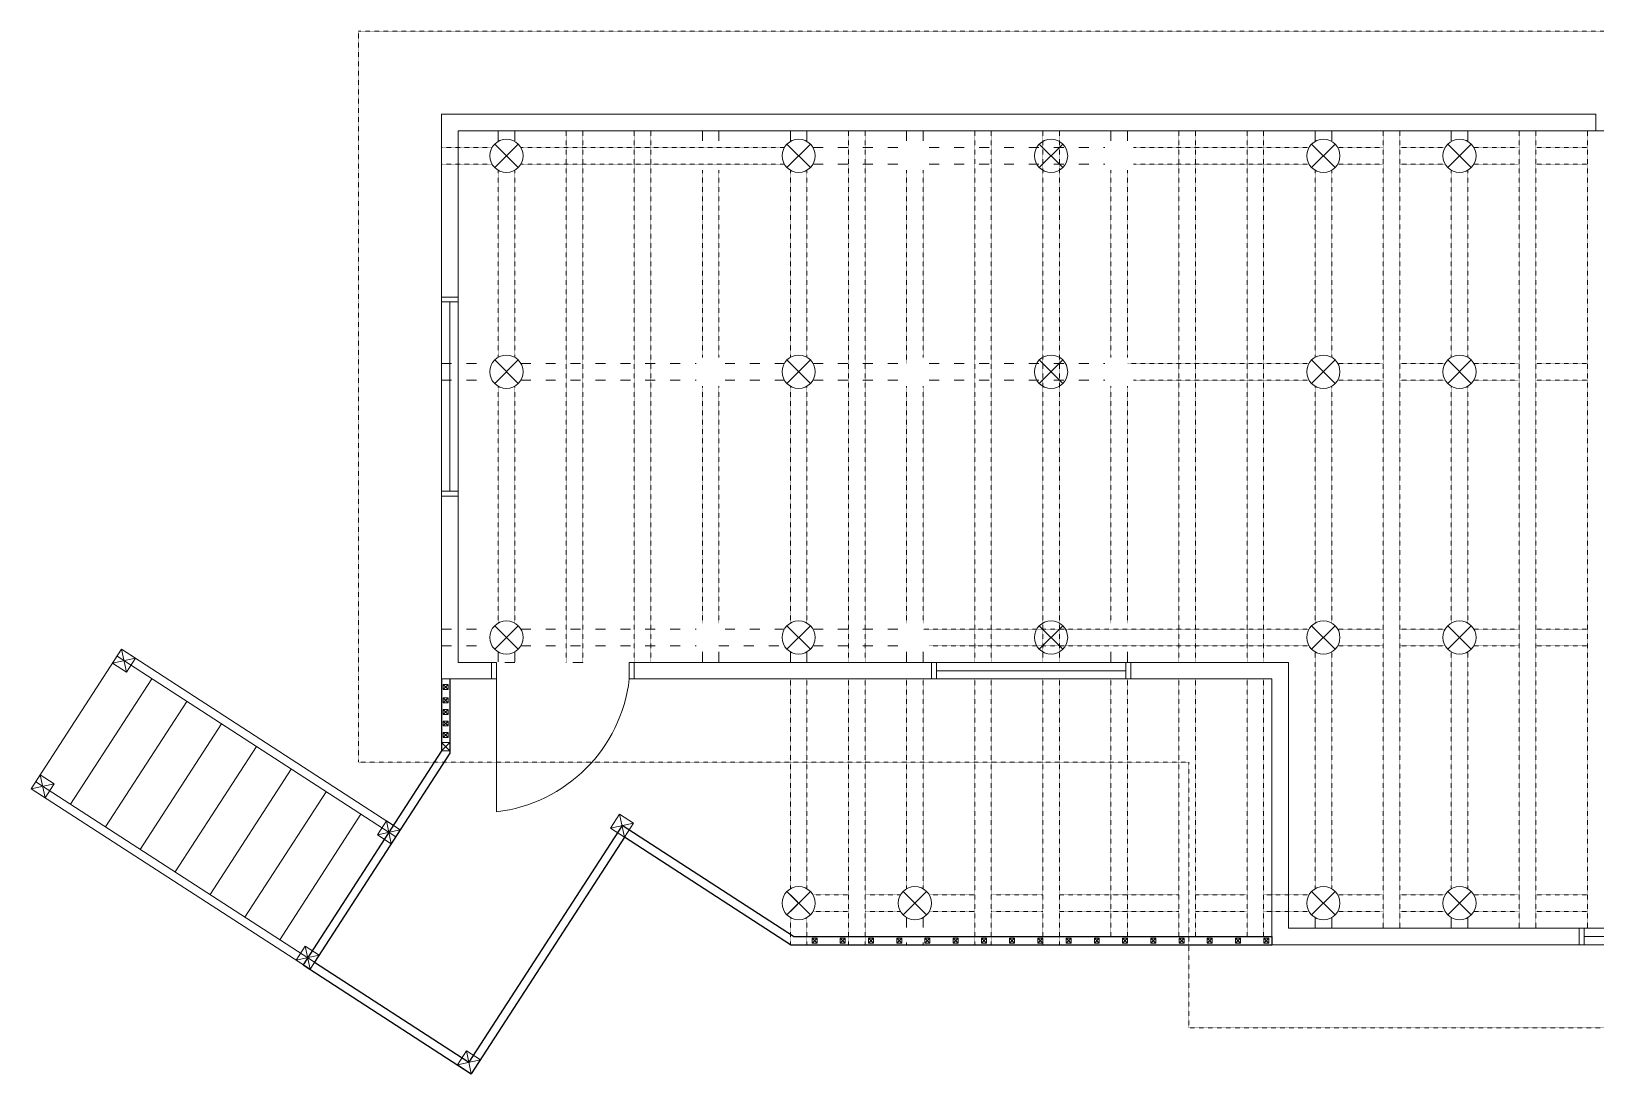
# Model space of a CAD drawing. Header units: millimetres. Extents: x -23978 to 678800, y -72710 to 21371.
# Drawn here: x 638348 to 647769, y 7020 to 13297 of the extents above; entities that cross this region are included whole.
import ezdxf

# ---------------------------------------------------------------- set-up
doc = ezdxf.new("R2010")
doc.units = ezdxf.units.MM
doc.header["$MEASUREMENT"] = 0
doc.linetypes.add('ACAD_ISO03W100', pattern=[30, 12, -18])
for name, color, linetype, lineweight in [('common', 4, 'Continuous', 5), ('frame', 1, 'Continuous', 13), ('Main', 6, 'Continuous', 13), ('window', 5, 'Continuous', 5)]:
    doc.layers.add(name, color=color, linetype=linetype, lineweight=lineweight)
doc.layers.add('deck', color=44, linetype='Continuous')

# ---------------------------------------------------------------- blocks, each defined once
blk = doc.blocks.new('*U132')
at = {"layer": 'frame', "linetype": 'ACAD_ISO03W100', "ltscale": 20}
for p, q in [((49.4, -15), (19.4, 15)), ((19.4, -15), (49.4, 15))]:
    blk.add_line(p, q, dxfattribs=at)
blk.add_lwpolyline([(49.4, 15), (19.4, 15), (19.4, -15), (49.4, -15)], close=True, dxfattribs=at)
blk = doc.blocks.new('*U133')
at = {"layer": 'common', "color": 0, "linetype": 'ByBlock', "lineweight": -2, "transparency": 16777216, "rotation": 180}
for p in [(628267, 7654.7), (628437, 7654.7), (628607, 7654.7), (628777, 7654.7), (628947, 7654.7), (629117, 7654.7), (629287, 7654.7), (629457, 7654.7), (629627, 7654.7), (629797, 7654.7), (629967, 7654.7), (630137, 7654.7), (630307, 7654.7), (630477, 7654.7), (630647, 7654.7), (630817, 7654.7), (630987, 7654.7)]:
    blk.add_blockref('*U132', p, dxfattribs=at)

msp = doc.modelspace()

# ---------------------------------------------------------------- linework, layer by layer
at = {"layer": 'common', "ltscale": 20}
for p, q in [((638891.1, 9575.8), (638347.5, 8736.4)), ((640542.6, 8446.6), (638863.9, 9533.8)), ((640569.8, 8488.6), (638891.1, 9575.8)), ((639073.8, 9397.9), (638584.5, 8642.5)), ((640828.8, 9364), (640858.8, 9334)), ((640858.8, 9364), (640828.8, 9334)), ((639283.6, 9262), (638794.4, 8506.6)), ((640828.8, 9284), (640858.8, 9254)), ((640858.8, 9284), (640828.8, 9254)), ((640828.8, 9214), (640858.8, 9184)), ((640858.8, 9214), (640828.8, 9184)), ((640828.8, 9144), (640858.8, 9114)), ((640858.8, 9144), (640828.8, 9114)), ((639493.4, 9126.1), (639004.2, 8370.7)), ((640828.8, 9074), (640858.8, 9044)), ((640858.8, 9074), (640828.8, 9044)), ((639703.3, 8990.2), (639214, 8234.8)), ((640053.4, 7691.2), (638374.7, 8778.4)), ((639913.1, 8854.3), (639423.9, 8098.9)), ((640026.2, 7649.3), (638347.5, 8736.4)), ((640123, 8718.4), (639633.7, 7963)), ((640332.8, 8582.5), (639843.6, 7827.1)), ((640569.8, 8488.6), (640026.2, 7649.3))]:
    msp.add_line(p, q, dxfattribs=at)
for points in [[(640828.8, 9334), (640858.8, 9334), (640858.8, 9364), (640828.8, 9364)], [(640828.8, 9254), (640858.8, 9254), (640858.8, 9284), (640828.8, 9284)], [(640828.8, 9184), (640858.8, 9184), (640858.8, 9214), (640828.8, 9214)], [(640828.8, 9114), (640858.8, 9114), (640858.8, 9144), (640828.8, 9144)], [(640828.8, 9044), (640858.8, 9044), (640858.8, 9074), (640828.8, 9074)]]:
    msp.add_lwpolyline(points, close=True, dxfattribs=at)
at = {"layer": 'deck', "ltscale": 20}
for p, q in [((640818.8, 9397.1), (640818.8, 8965)), ((640868.8, 9397.1), (640868.8, 8950.2)), ((640818.8, 8965), (639984.2, 7676.4)), ((640868.8, 8950.2), (640053.4, 7691.2)), ((641906.2, 8515.2), (640982.7, 7089.4)), ((642937.8, 7847.1), (641906.2, 8515.2)), ((641919.7, 8444.1), (640997.5, 7020.2)), ((642918.8, 7797.1), (641919.7, 8444.1)), ((642937.8, 7847.1), (645818.8, 7847.1)), ((645818.8, 7847.1), (645818.8, 7797.1)), ((642918.8, 7797.1), (645818.8, 7797.1)), ((639984.2, 7676.4), (640997.5, 7020.2)), ((640053.4, 7691.2), (640982.7, 7089.4))]:
    msp.add_line(p, q, dxfattribs=at)
at = {"layer": 'frame', "linetype": 'ACAD_ISO03W100', "ltscale": 5}
for p, q in [((641158.8, 12697.1), (641158.8, 12633.7)), ((641258.8, 12697.1), (641158.8, 12697.1)), ((641258.8, 12697.1), (641258.8, 12633.7)), ((641668.8, 12697.1), (641568.8, 12697.1)), ((642078.8, 12697.1), (641978.8, 12697.1)), ((642388.8, 12697.1), (642388.8, 12633.7)), ((642488.8, 12697.1), (642388.8, 12697.1)), ((642488.8, 12697.1), (642488.8, 12633.7)), ((642918.8, 12697.1), (642918.8, 12633.7)), ((643018.8, 12697.1), (642918.8, 12697.1)), ((643018.8, 12697.1), (643018.8, 12633.7)), ((643368.8, 12697.1), (643268.8, 12697.1)), ((643618.8, 12697.1), (643618.8, 12633.7)), ((643718.8, 12697.1), (643618.8, 12697.1)), ((643718.8, 12697.1), (643718.8, 12633.7)), ((644128.8, 12697.1), (644028.8, 12697.1)), ((644538.8, 12697.1), (644438.8, 12697.1)), ((644848.8, 12697.1), (644848.8, 12633.7)), ((644948.8, 12697.1), (644848.8, 12697.1)), ((644948.8, 12697.1), (644948.8, 12633.7)), ((645358.8, 12697.1), (645258.8, 12697.1)), ((645358.8, 12697.1), (645258.8, 12697.1)), ((645358.8, 12697.1), (645258.8, 12697.1)), ((645768.8, 12697.1), (645668.8, 12697.1)), ((646078.8, 12697.1), (646078.8, 12633.7)), ((646178.8, 12697.1), (646078.8, 12697.1)), ((646178.8, 12697.1), (646178.8, 12597.1)), ((646588.8, 12697.1), (646488.8, 12697.1)), ((646898.8, 12697.1), (646898.8, 12633.7)), ((646998.8, 12697.1), (646898.8, 12697.1)), ((646998.8, 12697.1), (646998.8, 12633.7)), ((647408.8, 12697.1), (647308.8, 12697.1)), ((647818.8, 12697.1), (647718.8, 12697.1)), ((643055.4, 12597.1), (643582.2, 12597.1)), ((643755.4, 12597.1), (644812.2, 12597.1)), ((643055.4, 12497.1), (643582.2, 12497.1)), ((643755.4, 12497.1), (644812.2, 12497.1)), ((640818.8, 11297.1), (641122.2, 11297.1)), ((640818.8, 11297.1), (640818.8, 11197.1)), ((641295.4, 11297.1), (642352.2, 11297.1)), ((642525.4, 11297.1), (642882.2, 11297.1)), ((643055.4, 11297.1), (643582.2, 11297.1)), ((643755.4, 11297.1), (644812.2, 11297.1)), ((640818.8, 11197.1), (641122.2, 11197.1)), ((641295.4, 11197.1), (642352.2, 11197.1)), ((642525.4, 11197.1), (642882.2, 11197.1)), ((643055.4, 11197.1), (643582.2, 11197.1)), ((643755.4, 11197.1), (644812.2, 11197.1)), ((640818.8, 9697.1), (641122.2, 9697.1)), ((640818.8, 9697.1), (640818.8, 9597.1)), ((641295.4, 9697.1), (642352.2, 9697.1)), ((642525.4, 9697.1), (642882.2, 9697.1)), ((643055.4, 9697.1), (643582.2, 9697.1)), ((640818.8, 9597.1), (641122.2, 9597.1)), ((641158.8, 9560.5), (641158.8, 9497.1)), ((641258.8, 9560.5), (641258.8, 9497.1)), ((641295.4, 9597.1), (642352.2, 9597.1)), ((642388.8, 9560.5), (642388.8, 9497.1)), ((642488.8, 9597.1), (642882.2, 9597.1)), ((642488.8, 9560.5), (642488.8, 9497.1)), ((642918.8, 9560.5), (642918.8, 9497.1)), ((643018.8, 9560.5), (643018.8, 9497.1)), ((643055.4, 9597.1), (643582.2, 9597.1)), ((643618.8, 9560.5), (643618.8, 9497.1)), ((643718.8, 9560.5), (643718.8, 9497.1)), ((644848.8, 9560.5), (644848.8, 9497.1)), ((644948.8, 9560.5), (644948.8, 9497.1)), ((641258.8, 9497.1), (641158.8, 9497.1)), ((641668.8, 9497.1), (641568.8, 9497.1)), ((642078.8, 9497.1), (641978.8, 9497.1)), ((642488.8, 9497.1), (642388.8, 9497.1)), ((642918.8, 8097.1), (643018.8, 7997.1)), ((642918.8, 7997.1), (643018.8, 8097.1)), ((643618.8, 7960.5), (643618.8, 7797.1)), ((643718.8, 7960.5), (643718.8, 7797.1)), ((646078.8, 7960.5), (646078.8, 7897.1)), ((646178.8, 7960.5), (646178.8, 7897.1)), ((646898.8, 7960.5), (646898.8, 7897.1)), ((646998.8, 7960.5), (646998.8, 7897.1)), ((644948.8, 7847.1), (644848.8, 7847.1)), ((645358.8, 7847.1), (645258.8, 7847.1)), ((646178.8, 7897.1), (646078.8, 7897.1)), ((646588.8, 7897.1), (646488.8, 7897.1)), ((646998.8, 7897.1), (646898.8, 7897.1)), ((647408.8, 7897.1), (647308.8, 7897.1)), ((647818.8, 7897.1), (647718.8, 7897.1)), ((643018.8, 7797.1), (642918.8, 7797.1)), ((643368.8, 7797.1), (643268.8, 7797.1)), ((643718.8, 7797.1), (643618.8, 7797.1)), ((644128.8, 7797.1), (644028.8, 7797.1)), ((644538.8, 7797.1), (644438.8, 7797.1))]:
    msp.add_line(p, q, dxfattribs=at)
at = {"layer": 'frame', "linetype": 'ACAD_ISO03W100', "ltscale": 0.002}
for p, q in [((641568.8, 12697.1), (641568.8, 9497.1)), ((641668.8, 12697.1), (641668.8, 9497.1)), ((641978.8, 12697.1), (641978.8, 9497.1)), ((642078.8, 12697.1), (642078.8, 9497.1)), ((643268.8, 12697.1), (643268.8, 9497.1)), ((643368.8, 12697.1), (643368.8, 9497.1)), ((644028.8, 12697.1), (644028.8, 9497.1)), ((644128.8, 12697.1), (644128.8, 9497.1)), ((644438.8, 12697.1), (644438.8, 9497.1)), ((644538.8, 12697.1), (644538.8, 9497.1)), ((645258.8, 12697.1), (645258.8, 9497.1)), ((645258.8, 12697.1), (645258.8, 9497.1)), ((645358.8, 12697.1), (645358.8, 9497.1)), ((645358.8, 12697.1), (645358.8, 9497.1)), ((645668.8, 12697.1), (645668.8, 9497.1)), ((645768.8, 12697.1), (645768.8, 9497.1)), ((646488.8, 12697.1), (646488.8, 7897.1)), ((646588.8, 12697.1), (646588.8, 7897.1)), ((647308.8, 12697.1), (647308.8, 7897.1)), ((647408.8, 12697.1), (647408.8, 7897.1)), ((647718.8, 12697.1), (647718.8, 7897.1)), ((640818.8, 12597.1), (641122.2, 12597.1)), ((640818.8, 12497.1), (640818.8, 12597.1)), ((641295.4, 12597.1), (642882.2, 12597.1)), ((644985.4, 12597.1), (646042.2, 12597.1)), ((646215.4, 12597.1), (646488.8, 12597.1)), ((646588.8, 12597.1), (646862.2, 12597.1)), ((647035.4, 12597.1), (647308.8, 12597.1)), ((647408.8, 12597.1), (647718.8, 12597.1)), ((640818.8, 12497.1), (641122.2, 12497.1)), ((641158.8, 12460.5), (641158.8, 11333.7)), ((641258.8, 12460.5), (641258.8, 11333.7)), ((641295.4, 12497.1), (642882.2, 12497.1)), ((642388.8, 12460.5), (642388.8, 11333.7)), ((642488.8, 12460.5), (642488.8, 11333.7)), ((642918.8, 12460.5), (642918.8, 11333.7)), ((643018.8, 12460.5), (643018.8, 11333.7)), ((643618.8, 12460.5), (643618.8, 11297.1)), ((643718.8, 12460.5), (643718.8, 11333.7)), ((644848.8, 12460.5), (644848.8, 11333.7)), ((644948.8, 12460.5), (644948.8, 11333.7)), ((644985.4, 12497.1), (646042.2, 12497.1)), ((646078.8, 12460.5), (646078.8, 11333.7)), ((646178.8, 12460.5), (646178.8, 11333.7)), ((646215.4, 12497.1), (646488.8, 12497.1)), ((646588.8, 12497.1), (646862.2, 12497.1)), ((646898.8, 12460.5), (646898.8, 11333.7)), ((646998.8, 12460.5), (646998.8, 11333.7)), ((647035.4, 12497.1), (647308.8, 12497.1)), ((647408.8, 12497.1), (647718.8, 12497.1)), ((644948.8, 11297.1), (646042.2, 11297.1)), ((646215.4, 11297.1), (646488.8, 11297.1)), ((646588.8, 11297.1), (646862.2, 11297.1)), ((647035.4, 11297.1), (647308.8, 11297.1)), ((647408.8, 11297.1), (647718.8, 11297.1)), ((641158.8, 11160.5), (641158.8, 9733.7)), ((641258.8, 11160.5), (641258.8, 9733.7)), ((642388.8, 11160.5), (642388.8, 9733.7)), ((642488.8, 11160.5), (642488.8, 9733.7)), ((642918.8, 11160.5), (642918.8, 9733.7)), ((643018.8, 11160.5), (643018.8, 9733.7)), ((643618.8, 11160.5), (643618.8, 9733.7)), ((643718.8, 11160.5), (643718.8, 9733.7)), ((644848.8, 11160.5), (644848.8, 9733.7)), ((644948.8, 11160.5), (644948.8, 9733.7)), ((644985.4, 11197.1), (646042.2, 11197.1)), ((646078.8, 11160.5), (646078.8, 9733.7)), ((646178.8, 11160.5), (646178.8, 9733.7)), ((646215.4, 11197.1), (646488.8, 11197.1)), ((646588.8, 11197.1), (646862.2, 11197.1)), ((646898.8, 11160.5), (646898.8, 9733.7)), ((646998.8, 11160.5), (646998.8, 9733.7)), ((647035.4, 11197.1), (647308.8, 11197.1)), ((647408.8, 11197.1), (647718.8, 11197.1)), ((643718.8, 9697.1), (646042.2, 9697.1)), ((646215.4, 9697.1), (646488.8, 9697.1)), ((646588.8, 9697.1), (646862.2, 9697.1)), ((647035.4, 9697.1), (647308.8, 9697.1)), ((647408.8, 9697.1), (647718.8, 9697.1)), ((643755.4, 9597.1), (646042.2, 9597.1)), ((646078.8, 9560.5), (646078.8, 8133.7)), ((646178.8, 9560.5), (646178.8, 8133.7)), ((646215.4, 9597.1), (646488.8, 9597.1)), ((646588.8, 9597.1), (646862.2, 9597.1)), ((646898.8, 9560.5), (646898.8, 8133.7)), ((646998.8, 9560.5), (646998.8, 8133.7)), ((647035.4, 9597.1), (647308.8, 9597.1)), ((647408.8, 9597.1), (647718.8, 9597.1)), ((642918.8, 9397.1), (642918.8, 8133.7)), ((643018.8, 9397.1), (643018.8, 8133.7)), ((643268.8, 9397.1), (643268.8, 7797.1)), ((643368.8, 9397.1), (643368.8, 7797.1)), ((643618.8, 9397.1), (643618.8, 8133.7)), ((643718.8, 9397.1), (643718.8, 8133.7)), ((644028.8, 9397.1), (644028.8, 7797.1)), ((644128.8, 9397.1), (644128.8, 7797.1)), ((644438.8, 9397.1), (644438.8, 7797.1)), ((644538.8, 9397.1), (644538.8, 7797.1)), ((644848.8, 9397.1), (644848.8, 7847.1)), ((644948.8, 9397.1), (644948.8, 7847.1)), ((645258.8, 9397.1), (645258.8, 7847.1)), ((645358.8, 9397.1), (645358.8, 7847.1)), ((645668.8, 9397.1), (645668.8, 7847.1)), ((645768.8, 9397.1), (645768.8, 7847.1)), ((643055.4, 8097.1), (643268.8, 8097.1)), ((643368.8, 8097.1), (643582.2, 8097.1)), ((643755.4, 8097.1), (644028.8, 8097.1)), ((644128.8, 8097.1), (644438.8, 8097.1)), ((644538.8, 8097.1), (645258.8, 8097.1)), ((645358.8, 8097.1), (645668.8, 8097.1)), ((645768.8, 8097.1), (646042.2, 8097.1)), ((646215.4, 8097.1), (646488.8, 8097.1)), ((646588.8, 8097.1), (646862.2, 8097.1)), ((647035.4, 8097.1), (647308.8, 8097.1)), ((647408.8, 8097.1), (647718.8, 8097.1)), ((642918.8, 7960.5), (642918.8, 7797.1)), ((643018.8, 7960.5), (643018.8, 7797.1)), ((643055.4, 7997.1), (643268.8, 7997.1)), ((643368.8, 7997.1), (643582.2, 7997.1)), ((643755.4, 7997.1), (644028.8, 7997.1)), ((644128.8, 7997.1), (644438.8, 7997.1)), ((644538.8, 7997.1), (645258.8, 7997.1)), ((645358.8, 7997.1), (645668.8, 7997.1)), ((645768.8, 7997.1), (646042.2, 7997.1)), ((646215.4, 7997.1), (646488.8, 7997.1)), ((646588.8, 7997.1), (646862.2, 7997.1)), ((647035.4, 7997.1), (647308.8, 7997.1)), ((647408.8, 7997.1), (647718.8, 7997.1)), ((645768.8, 7847.1), (645668.8, 7847.1))]:
    msp.add_line(p, q, dxfattribs=at)
at = {"layer": 'frame'}
for p, q in [((641138.1, 12476.4), (641279.5, 12617.8)), ((641279.5, 12476.4), (641138.1, 12617.8)), ((642898.1, 12476.4), (643039.5, 12617.8)), ((643039.5, 12476.4), (642898.1, 12617.8)), ((644418.1, 12476.4), (644559.5, 12617.8)), ((644559.5, 12476.4), (644418.1, 12617.8)), ((646058.1, 12476.4), (646199.5, 12617.8)), ((646199.5, 12476.4), (646058.1, 12617.8)), ((646878.1, 12476.4), (647019.5, 12617.8)), ((647019.5, 12476.4), (646878.1, 12617.8)), ((641138.1, 11317.8), (641279.5, 11176.4)), ((641279.5, 11317.8), (641138.1, 11176.4)), ((642898.1, 11317.8), (643039.5, 11176.4)), ((643039.5, 11317.8), (642898.1, 11176.4)), ((644418.1, 11317.8), (644559.5, 11176.4)), ((644559.5, 11317.8), (644418.1, 11176.4)), ((646058.1, 11317.8), (646199.5, 11176.4)), ((646199.5, 11317.8), (646058.1, 11176.4)), ((646878.1, 11317.8), (647019.5, 11176.4)), ((647019.5, 11317.8), (646878.1, 11176.4)), ((641138.1, 9717.8), (641279.5, 9576.4)), ((641279.5, 9717.8), (641138.1, 9576.4)), ((642898.1, 9717.8), (643039.5, 9576.4)), ((643039.5, 9717.8), (642898.1, 9576.4)), ((644418.1, 9717.8), (644559.5, 9576.4)), ((644559.5, 9717.8), (644418.1, 9576.4)), ((646058.1, 9717.8), (646199.5, 9576.4)), ((646199.5, 9717.8), (646058.1, 9576.4)), ((646878.1, 9717.8), (647019.5, 9576.4)), ((647019.5, 9717.8), (646878.1, 9576.4)), ((642898.1, 8117.8), (643039.5, 7976.4)), ((643039.5, 8117.8), (642898.1, 7976.4)), ((643598.1, 8117.8), (643739.5, 7976.4)), ((643739.5, 8117.8), (643598.1, 7976.4)), ((646058.1, 8117.8), (646199.5, 7976.4)), ((646199.5, 8117.8), (646058.1, 7976.4)), ((646878.1, 8117.8), (647019.5, 7976.4)), ((647019.5, 8117.8), (646878.1, 7976.4))]:
    msp.add_line(p, q, dxfattribs=at)
at = {"layer": 'frame', "linetype": 'ACAD_ISO03W100', "ltscale": 20}
for p, q in [((638891.1, 9575.8), (638836.7, 9491.9)), ((638975, 9521.4), (638836.7, 9491.9)), ((638975, 9521.4), (638891.1, 9575.8)), ((638920.7, 9437.5), (638891.1, 9575.8)), ((638975, 9521.4), (638920.7, 9437.5)), ((638836.7, 9491.9), (638920.7, 9437.5)), ((640868.8, 9015), (640818.8, 9015)), ((640818.8, 9015), (640818.8, 8965)), ((640818.8, 8965), (640868.8, 9015)), ((640818.8, 9015), (640868.8, 8965)), ((640818.8, 8965), (640868.8, 8965)), ((640868.8, 8965), (640868.8, 9015)), ((638401.9, 8820.4), (638347.5, 8736.4)), ((638485.8, 8766), (638347.5, 8736.4)), ((638485.8, 8766), (638401.9, 8820.4)), ((638431.4, 8682.1), (638401.9, 8820.4)), ((638485.8, 8766), (638431.4, 8682.1)), ((638347.5, 8736.4), (638431.4, 8682.1)), ((641890.1, 8582.4), (641835.8, 8498.5)), ((641890.1, 8582.4), (641974.1, 8528.1)), ((641890.1, 8582.4), (641919.7, 8444.1)), ((640485.9, 8543), (640431.5, 8459)), ((640431.5, 8459), (640569.8, 8488.6)), ((640485.9, 8543), (640569.8, 8488.6)), ((640485.9, 8543), (640515.4, 8404.7)), ((640569.8, 8488.6), (640515.4, 8404.7)), ((641835.8, 8498.5), (641974.1, 8528.1)), ((641919.7, 8444.1), (641835.8, 8498.5)), ((641974.1, 8528.1), (641919.7, 8444.1)), ((640515.4, 8404.7), (640431.5, 8459)), ((639996.6, 7787.6), (639942.3, 7703.6)), ((639942.3, 7703.6), (640080.6, 7733.2)), ((639996.6, 7787.6), (640080.6, 7733.2)), ((639996.6, 7787.6), (640026.2, 7649.3)), ((640080.6, 7733.2), (640026.2, 7649.3)), ((640026.2, 7649.3), (639942.3, 7703.6)), ((640968, 7158.5), (640913.6, 7074.6)), ((640913.6, 7074.6), (641051.9, 7104.1)), ((640997.5, 7020.2), (640913.6, 7074.6)), ((640968, 7158.5), (641051.9, 7104.1)), ((640968, 7158.5), (640997.5, 7020.2)), ((641051.9, 7104.1), (640997.5, 7020.2))]:
    msp.add_line(p, q, dxfattribs=at)
at = {"layer": 'frame'}
for centre in [(641208.8, 12547.1), (642968.8, 12547.1), (644488.8, 12547.1), (646128.8, 12547.1), (646948.8, 12547.1), (641208.8, 11247.1), (642968.8, 11247.1), (644488.8, 11247.1), (646128.8, 11247.1), (646948.8, 11247.1), (641208.8, 9647.1), (642968.8, 9647.1), (644488.8, 9647.1), (646128.8, 9647.1), (646948.8, 9647.1), (642968.8, 8047.1), (643668.8, 8047.1), (646128.8, 8047.1), (646948.8, 8047.1)]:
    msp.add_circle(centre, 100, dxfattribs=at)
at = {"layer": 'Main', "linetype": 'ACAD_ISO03W100', "ltscale": 0.005}
for p, q in [((640318.8, 13297.1), (652618.8, 13297.1)), ((640318.8, 8897.1), (640318.8, 13297.1)), ((645318.8, 8897.1), (640318.8, 8897.1)), ((645318.8, 7297.1), (645318.8, 8897.1)), ((652618.8, 7297.1), (645318.8, 7297.1))]:
    msp.add_line(p, q, dxfattribs=at)
at = {"layer": 'Main'}
for p, q in [((647768.8, 12797.1), (640818.8, 12797.1)), ((640818.8, 12797.1), (640818.8, 11697.1)), ((647768.8, 12797.1), (647768.8, 12697.1)), ((647768.8, 12697.1), (640918.8, 12697.1)), ((640918.8, 12697.1), (640918.8, 11697.1)), ((640818.8, 11697.1), (640918.8, 11697.1)), ((640818.8, 10497.1), (640818.8, 9397.1)), ((640918.8, 10497.1), (640818.8, 10497.1)), ((640918.8, 10497.1), (640918.8, 9497.1)), ((640918.8, 9497.1), (641118.8, 9497.1)), ((641118.8, 9497.1), (641118.8, 9397.1)), ((641978.8, 9497.1), (643768.8, 9497.1)), ((641978.8, 9497.1), (641978.8, 9397.1)), ((643768.8, 9397.1), (643768.8, 9497.1)), ((645918.8, 9497.1), (644968.8, 9497.1)), ((644968.8, 9397.1), (644968.8, 9497.1)), ((645918.8, 9497.1), (645918.8, 7897.1)), ((640818.8, 9397.1), (641118.8, 9397.1)), ((641978.8, 9397.1), (643768.8, 9397.1)), ((645818.8, 9397.1), (644968.8, 9397.1)), ((645818.8, 9397.1), (645818.8, 7797.1)), ((645918.8, 7897.1), (647668.8, 7897.1)), ((645818.8, 7797.1), (647668.8, 7797.1))]:
    msp.add_line(p, q, dxfattribs=at)
at = {"layer": 'Main', "ltscale": 5}
msp.add_line((647668.8, 7897.1), (647668.8, 7797.1), dxfattribs=at)
at = {"layer": 'window'}
for p, q in [((640918.8, 11697.1), (640818.8, 11697.1)), ((640818.8, 10497.1), (640818.8, 11697.1)), ((640918.8, 10497.1), (640918.8, 11697.1)), ((640918.8, 11667.1), (640818.8, 11667.1)), ((640868.8, 11667.1), (640868.8, 10527.1)), ((640818.8, 10527.1), (640918.8, 10527.1)), ((640818.8, 10497.1), (640918.8, 10497.1)), ((641118.8, 9397.1), (641118.8, 9497.1)), ((641118.8, 9497.1), (641148.8, 9497.1)), ((641148.8, 9397.1), (641148.8, 9497.1)), ((641948.8, 9397.1), (641948.8, 9497.1)), ((641948.8, 9497.1), (641978.8, 9497.1)), ((641978.8, 9397.1), (641978.8, 9497.1)), ((643768.8, 9497.1), (643768.8, 9397.1)), ((644968.8, 9497.1), (643768.8, 9497.1)), ((643798.8, 9497.1), (643798.8, 9397.1)), ((643798.8, 9447.1), (644938.8, 9447.1)), ((644938.8, 9397.1), (644938.8, 9497.1)), ((644968.8, 9397.1), (644968.8, 9497.1)), ((641118.8, 9397.1), (641148.8, 9397.1)), ((641148.8, 9397.1), (641148.8, 8597.1)), ((641948.8, 9397.1), (641978.8, 9397.1)), ((644968.8, 9397.1), (643768.8, 9397.1)), ((647668.8, 7897.1), (647668.8, 7797.1)), ((648868.8, 7897.1), (647668.8, 7897.1)), ((647698.8, 7897.1), (647698.8, 7797.1)), ((647698.8, 7847.1), (648838.8, 7847.1)), ((648868.8, 7797.1), (647668.8, 7797.1))]:
    msp.add_line(p, q, dxfattribs=at)
msp.add_arc((641043, 9502.9), 912, 276.66206, 353.33794, dxfattribs=at)

# ---------------------------------------------------------------- block references
at = {"layer": 'common', "ltscale": 20}
msp.add_blockref('*U133', (14831.8, 167.4), dxfattribs=at)

doc.saveas('drawing.dxf')
